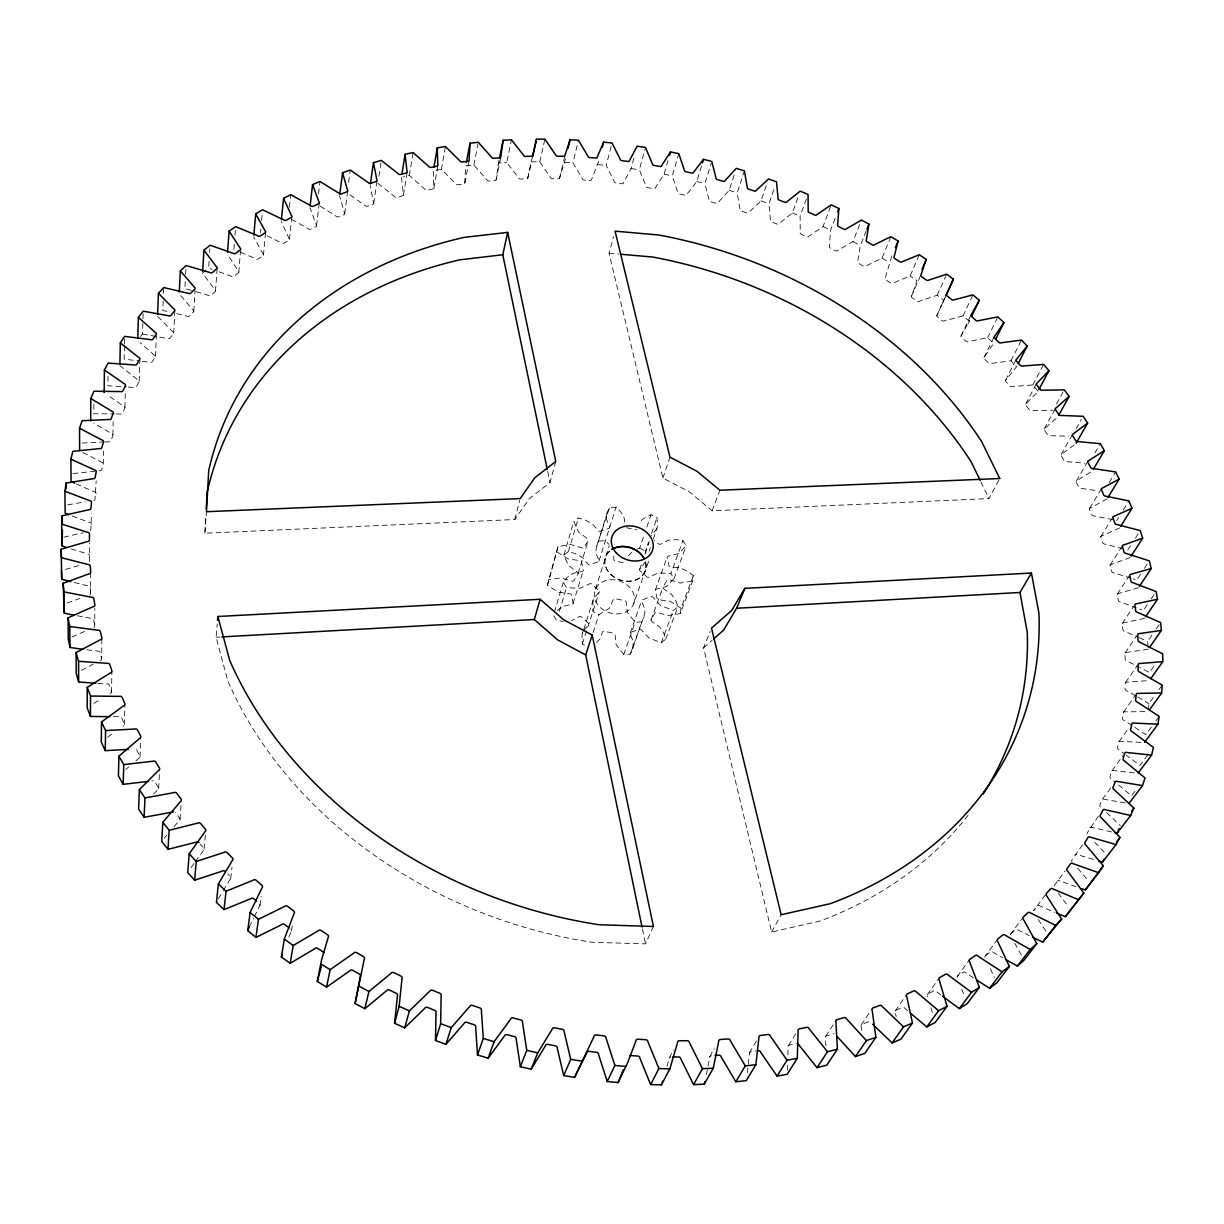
<?xml version="1.0" encoding="UTF-8"?>
<svg xmlns="http://www.w3.org/2000/svg" width="1224" height="1224" viewBox="0 0 1224 1224"><rect width="100%" height="100%" fill="white"/><g stroke="black" fill="none" stroke-linecap="round" stroke-linejoin="round"><path stroke-width="0.75" stroke-dasharray="5 3.75" d="M835.059 218.499L830.606 230.143L829.367 246.269A1.652 1.178 20.5 0 0 830.178 248.013L835.533 250.767A1.652 1.178 20.6 0 0 837.66 250.522L852.96 241.587L861.497 220.045M89.367 561.495L89.474 542.936M89.719 594.986A2.035 1.652 -0.2 0 0 90.622 593.487L90.698 573.949M90.499 530.849A2.004 1.607 0.7 0 0 90.851 530.068L91.479 513.346M93.881 404.364L93.835 413.743L114.444 413.926M93.927 627.484A2.05 1.683 -0.7 0 0 94.707 625.908L94.814 608.343M93.774 500.616A1.989 1.576 1.3 0 0 94.998 499.392L96.16 480.894M72.966 473.535L99.389 470.75A1.958 1.545 1.8 0 0 101.73 469.603L103.26 464.126L103.413 451.182M100.047 660.608A2.081 1.714 -1 0 0 101.653 658.573L101.867 639.647M108.003 376.303L107.88 385.744L126.424 386.937M112.929 434.78L113.144 421.744M111.506 692.172L111.874 671.639M787.567 1070.143L787.69 1064.467M787.889 1055.011L788.042 1047.438A2.142 1.882 37.7 0 1 789.312 1045.082L796.396 1043.552M124.435 345.872L124.144 359.137L140.592 361.095M124.481 343.975L124.603 338.283M124.955 407.378L125.292 392.399M124.328 724.715L124.894 704.489M139.184 381.245L139.766 362.411M140.576 336.478L142.489 334.014L142.917 320.688M142.978 318.791L143.147 313.084M155.494 356.475L156.305 335.667M140.056 756.891L140.76 738.776M163.19 300.905L162.777 310.452L169.968 312.013M163.496 293.27L163.741 287.533M173.747 333.127L174.848 310.345M185.237 281.443L184.87 288.512L193.958 291.052M185.62 274.375L186.094 265.531M158.646 788.47L159.686 768.856M555.773 461.494L549.989 482.577L529.273 498.719L514.784 519.527L204.898 533.22L205.907 514.661M193.79 311.279L195.029 290.348M209.075 261.14L208.615 268.224L212.18 269.311M209.641 252.297L209.87 248.747M215.531 290.991L217.107 268.102M180.02 819.254L181.244 801.689M1148.464 709.828L1148.908 703.601L1154.446 695.921M204.898 533.22L206.473 511.709M234.274 244.341L233.861 249.665L237.303 250.92M234.962 235.482L235.36 230.158M238.787 272.309L240.638 249.39M866.271 230.693L860.304 245.58L857.718 261.446A1.652 1.178 21.2 0 0 858.391 263.221L863.593 266.22A1.668 1.178 21.3 0 0 865.766 266.098L881.999 258.096L890.888 236.676M653.417 926.476L645.538 943.872L592.018 942.266A420.872 340.808 18.5 0 1 227.756 680.804L216.097 637.245L217.214 624.041M204.102 848.997L205.647 831.907M260.483 232.835L260.804 229.286M261.599 220.427L262.242 213.328M263.451 255.265L265.577 232.331M289.43 207.131L290.715 194.723M289.461 239.231L291.893 216.281M747.374 1072.805L749.363 1053.986A2.157 1.913 36.9 0 1 750.847 1051.722L756.325 1050.926M230.724 878.495L231.979 867.281M318.531 193.866L319.984 181.473M316.588 225.568L319.311 202.633M499.009 160.206L496.164 179.163A1.683 1.209 13.2 0 1 494.986 180.525L489.08 181.03A1.683 1.209 13 0 1 487.045 179.943L473.887 165.072L465.717 165.974L464.783 182.483A1.698 1.224 12.5 0 1 463.712 183.921L457.898 184.748A1.698 1.224 12.4 0 1 455.772 183.753L441.39 169.371L433.327 170.733L433.801 187.517A1.714 1.224 11.8 0 1 432.868 189.031L427.13 190.194A1.714 1.239 11.7 0 1 424.927 189.292L409.367 175.46L403.017 176.899M596.669 642.539L600.112 638.744L602.376 632.165A1.805 1.484 18.6 0 1 604.564 631.339L613.285 633.191A1.805 1.484 18.9 0 1 615.075 634.858L616.1 644.635L623.75 654.549L630.284 654.152L632.594 648.873L633.343 641.912L630.238 633.971A1.805 1.484 19.5 0 1 631.278 632.15L638.928 629.365A1.79 1.469 19.8 0 1 641.391 629.916L648.904 637.949L661.281 642.738L665.749 639.081L663.791 633.328L659.552 626.872L651.826 621.501A1.79 1.454 20.1 0 1 651.306 619.375L654.947 613.102A1.79 1.454 20.1 0 1 657.135 612.352L668.09 615.611L680.299 613.576L692.662 581.048L693.381 575.586L687.919 571.47L680.269 567.89L670.813 567.003A1.821 1.454 19.9 0 1 668.931 565.381L667.187 557.976A1.805 1.454 19.8 0 1 668.273 556.216L678.632 553.615L686.174 545.72L682.916 540.564L676.138 539.631L668.136 540.228L660.7 544.114A1.805 1.438 19.3 0 1 658.206 543.609L654.35 540.197M348.58 182.407L350.217 170.029M344.724 213.634L347.754 190.715M680.299 613.576L681.018 608.175L693.381 575.586M259.932 905.546L261.202 896.351M373.733 203.413L377.084 180.525M378.95 176.271L381.291 160.39M403.507 194.922L407.179 172.079M409.367 175.46L413.069 152.556M291.434 930.929L292.643 923.692M891.883 255.862L885.197 278.001A1.668 1.193 21.8 0 0 885.732 279.791L890.766 283.05A1.668 1.193 22 0 0 892.969 283.05L910.105 275.997L919.316 254.73M433.908 188.159L437.901 165.362M557.042 610.623L562.994 606.324L571.883 604.472A1.79 1.469 17.1 0 0 573.016 602.698L571.486 595.292A1.79 1.469 17 0 0 569.665 593.686L558.343 592.202L547.434 585.225L558.052 546.501L570.736 544.558L581.92 547.878A1.821 1.469 17 0 0 584.169 547.143L588.025 540.916A1.821 1.454 17 0 0 587.535 538.82L578.539 532.042L573.781 521.455L578.401 517.981L585.057 519.955L592.416 523.872L598.261 530.65A1.805 1.438 17.4 0 0 600.755 531.216L608.481 528.569A1.805 1.438 17.6 0 0 609.521 526.81L606.477 519.114L607.272 512.443L609.598 507.47L616.085 507.18C620.277 511.265 625.342 516.298 624.623 522.709M441.39 169.371L445.444 146.528M547.434 585.225L558.052 546.501M464.829 183.126L469.159 160.39M473.887 165.072L477.941 144.05M706.386 1074.611L709.614 1057.873A2.157 1.943 35.8 0 1 711.297 1055.715M496.164 179.79L500.83 157.131M565.503 158.875L559.689 177.618A1.668 1.193 14.5 0 1 558.282 178.811L552.315 178.689A1.668 1.193 14.4 0 1 550.448 177.434L539.799 161.782L531.507 161.798L527.835 177.541A1.683 1.193 13.8 0 1 526.534 178.826L520.598 179.025A1.683 1.209 13.7 0 1 518.639 177.832L506.721 162.547L511.479 139.842M653.387 538.912L657.502 526.244L656.982 517.737L651.03 514.753L642.891 518.945L639.54 522.541M527.774 178.168L532.838 154.958M497.923 165.439L498.474 163.006L506.721 162.547M539.799 161.782L544.894 139.154M632.594 648.873L644.834 613.622L644.681 608.496L641.697 601.504A1.836 1.499 19.5 0 1 642.738 599.653L650.541 596.868A1.836 1.484 19.7 0 1 653.065 597.434L660.746 605.574L673.384 610.455L677.928 606.783L675.908 600.953L671.563 594.42L663.668 588.958A1.821 1.469 20 0 1 663.133 586.816L666.82 580.467A1.821 1.469 20.1 0 1 669.038 579.717L680.223 583.052L692.662 581.048M557.088 551.932L568.242 559.016L579.778 560.561A1.836 1.484 17 0 1 581.645 562.198L583.236 569.696A1.836 1.484 17.1 0 1 582.088 571.486L573.016 573.322L566.957 577.652L563.315 582.287L566.513 587.627L579.885 588.3L589.555 583.848A1.836 1.499 17.6 0 1 592.095 584.368L598.582 590.213A1.836 1.499 17.9 0 1 599.01 592.385L593.625 598.597L581.966 635.072L582.303 643.992L588.316 647.052M592.997 600.158L592.829 611.48L598.98 614.586L609.322 608.404L613.27 599.576A1.836 1.499 18.6 0 1 615.504 598.75L624.408 600.647A1.836 1.499 18.9 0 1 626.244 602.346L627.315 612.23L635.149 622.282L641.82 621.899L644.161 616.575M559.582 178.23L564.922 155.723M598.781 161.14L591.62 179.362A1.668 1.193 15.2 0 1 590.106 180.464L584.139 180.035A1.668 1.193 15.1 0 1 582.379 178.689L573 162.746L578.447 140.209M607.272 512.443L596.088 548.735L596.149 553.554L598.934 560.179A1.775 1.423 17.6 0 1 597.909 561.938L590.305 564.57A1.775 1.423 17.3 0 1 587.872 564.019L582.15 557.333L574.959 553.477L568.426 551.55L563.897 555.008L568.517 565.457L577.315 572.144A1.775 1.438 17 0 1 577.789 574.224L573.995 580.39A1.79 1.454 16.9 0 1 571.792 581.125L560.822 577.866L548.383 579.839M633.879 158.233L631.064 168.56L623.521 182.758A1.652 1.178 15.9 0 1 621.914 183.768L615.947 183.019A1.668 1.178 15.8 0 1 614.295 181.611L606.217 165.424L612.015 142.994M514.784 519.527L519.756 500.325M998.845 480.191L988.961 498.581L712.139 510.806L689.586 492.002L662.903 478.048L609.062 253.246L613.576 236.676M668.013 160.497L664.066 174.19L655.299 187.792A1.652 1.178 16.6 0 1 653.601 188.68L647.664 187.639A1.652 1.178 16.4 0 1 646.119 186.17L639.341 169.815L645.033 149.19M666.988 1066.334L669.054 1059.02A2.157 1.958 34.2 0 1 670.951 1057.001M701.49 166.143L696.793 181.489L686.832 194.402A1.652 1.178 17.2 0 1 685.058 195.213L679.167 193.866A1.652 1.178 17.1 0 1 677.744 192.321L672.282 175.858L678.8 153.627M563.897 555.008L573.781 521.455M568.426 551.55L578.401 517.981M563.315 582.287L553.447 615.228L556.568 620.507L563.423 621.409M559.322 611.373L566.513 587.627M578.08 573.536L588.316 540.228M573.062 603.478L583.282 570.476M734.094 175.139L729.152 190.393L718.044 202.603A1.652 1.178 17.9 0 1 716.178 203.291L710.364 201.654A1.652 1.178 17.8 0 1 709.048 200.078L704.932 183.554L711.266 163.144M596.761 545.981L609.598 507.47M599.01 560.929L616.085 507.18M605.895 555.971L609.185 545.705M595.43 589.111L606.064 556.033M582.303 643.992L599.347 591.682M766.239 185.711L761.053 200.889L748.828 212.349A1.652 1.178 18.6 0 1 746.9 212.93L741.163 211.002A1.652 1.178 18.5 0 1 739.969 209.365L737.185 192.872L744.406 170.855M593.059 632.624L598.98 614.586M662.903 478.048L669.987 457.179M637.612 548.918L639.678 548.123L644.451 534.077M646.838 527.054L651.03 514.753M645.889 553.064L645.522 551.045L648.536 542.278M651.551 533.511L656.982 517.737M639.601 569.65L642.003 562.673M645.017 553.952L649.225 541.742M797.803 197.844L792.387 212.945L779.091 223.61A1.652 1.178 19.3 0 1 777.087 224.069L771.457 221.865A1.652 1.178 19.1 0 1 770.401 220.198L768.947 203.75L774.195 188.603M649.148 551.152L650.372 547.648M633.451 604.35A20.502 16.692 18.5 0 0 610.577 579.748A20.502 16.692 18.5 0 0 599.194 606.339A20.502 16.692 18.5 0 0 633.451 604.35L649.776 558.067M630.161 633.191L641.606 600.709M623.75 654.549L635.149 622.282M1038.029 391.175L1032.811 384.948L1012.019 386.57A1.714 1.239 25.3 0 1 1009.724 385.942L1005.853 381.567A1.714 1.224 25.2 0 1 1006.036 379.792L1016.578 366.695L1010.963 360.759L990.797 363.528A1.698 1.224 24.7 0 1 988.502 363.038L984.356 358.862A1.698 1.224 24.5 0 1 984.387 357.071L993.628 343.363L987.676 337.702L968.184 341.603A1.683 1.209 24 0 1 965.889 341.236L961.498 337.273A1.683 1.209 23.9 0 1 961.391 335.468L969.316 321.208L963.028 315.868L944.27 320.856A1.683 1.209 23.3 0 1 942.006 320.612L937.385 316.863A1.683 1.193 23.2 0 1 937.125 315.073L943.735 300.308L937.14 295.275L919.178 301.318A1.668 1.193 22.6 0 1 916.929 301.196L912.094 297.692A1.668 1.193 22.5 0 1 911.696 295.887L916.975 280.694L910.105 275.997M630.284 654.152L641.82 621.899M655.314 590.075L667.111 557.195M651.03 620.078L662.857 587.52M830.606 206.519L823.048 226.517L808.727 236.339A1.652 1.178 19.9 0 1 806.662 236.691L801.169 234.212A1.652 1.178 19.8 0 1 800.221 232.499L800.114 216.189L807.442 196.1M681.018 608.175L670.063 601.229L658.91 599.76A1.775 1.438 20 0 1 657.074 598.154L655.391 590.84A1.775 1.438 19.8 0 1 656.447 589.096L666.621 586.495L674.057 578.646L670.874 573.551L682.916 540.564M674.057 578.646L686.174 545.72M661.281 642.738L673.384 610.455M712.139 510.806L719.865 490.227M665.749 639.081L677.928 606.783M657.028 528.431L651.321 535.837M645.522 561.632L639.907 568.976A1.759 1.423 19.1 0 0 640.336 571.042L646.624 576.657A1.759 1.423 19.3 0 0 649.072 577.147L658.175 572.893L670.874 573.551M288.895 937.14L290.975 931.846A2.157 1.958 2.7 0 0 290.685 929.092M582.502 632.808L583.114 631.247M1110.719 787.981L1101.952 799.869L1099.856 805.178A1.958 1.545 35.2 0 0 1101.019 807.503M968.031 815.368A420.872 340.808 18.5 0 1 820.156 921.014L771.625 932.03L703.555 647.833L710.195 631.4M911.406 296.438L920.708 275.262M937.14 295.275L946.703 274.145M936.788 315.593L946.412 294.556M942.908 302.634L945.127 297.769M963.028 315.868L972.927 294.877M961.008 335.988L970.938 315.073M968.291 323.473L969.821 320.26M987.676 337.702L997.881 316.878M983.958 357.546L994.194 336.799M249.298 926.798L253.506 918.306M254.347 916.608L259.396 906.418A2.157 1.928 1.2 0 0 259.35 903.694M1098.494 816.041L1087.172 832.978A1.989 1.576 35.8 0 0 1087.034 833.804M1010.963 360.759L1021.489 340.073M1005.547 380.236L1016.088 359.642M669.237 1058.01L673.475 1049.886M1032.811 384.948L1043.644 364.431M1025.681 403.997L1036.514 383.54M1056.526 403.951L1064.237 389.859M1044.271 428.737L1055.394 408.449M771.625 932.03L781.142 914.726M709.706 1056.848L714.219 1048.739M1061.208 454.395L1072.591 434.275M1076.126 428.721L1081.404 419.404M1076.401 480.91L1088.044 460.958M1094.929 452.926L1100.33 443.685M749.363 1052.946L757.962 1038.38M1089.758 508.174L1101.646 488.391M1109.174 482.608L1115.63 471.928M218.331 898.737L222.248 892.265M223.227 890.644L230.097 879.322A2.142 1.913 0.1 0 0 230.296 876.629L227.695 873.997M1082.567 844.744L1071.887 859.921A2.004 1.607 36.3 0 0 1071.995 861.65M1100.774 536.663L1112.891 517.063M788.44 1045.541L797.482 1030.96M1116.732 520.582L1118.614 517.568M1123.311 510.01L1128.956 500.937M628.386 555.864L631.676 552.299M1110.107 565.151L1122.439 545.736M1127.763 550.081L1131.588 544.083M1135.428 538.101L1140.217 530.619M825.649 1036.407L836.16 1020.173M1117.344 594.084L1129.859 574.867M1140.539 574.194L1136.637 580.13L1133.133 578.845M1144.44 568.273L1149.305 560.852M1122.362 623.383L1134.005 605.926M861.329 1024.825L871.289 1009.999M1147.24 604.763L1143.277 610.623L1139.804 609.124M1151.203 598.888L1155.165 593.028M1125.116 652.912L1136.882 635.639M1148.158 647.664L1147.592 641.468L1151.937 635.179M1156.282 628.876L1160.627 622.588M895.264 1010.886L906.617 994.5M1125.529 682.533L1137.402 665.443M1153.895 666.284L1149.489 672.496L1139.728 667.401M1123.51 712.139L1135.489 695.217M927.287 994.76L939.007 978.267M1119.027 741.56L1127.778 729.382M1158.883 689.755L1162.203 685.149M957.229 976.584L969.27 959.968M191.02 867.587L194.356 862.996M195.473 861.466L203.276 850.741A2.142 1.882 -0.7 0 0 203.689 848.094L200.155 843.979M1112.035 770.646L1122.989 755.606M1151.34 727.025L1145.756 734.63L1133.317 726.352M1155.808 720.951L1159.143 716.377M984.968 957.474A2.081 1.714 38 0 1 985.442 955.776L996.642 940.537M1054.048 885.855L1065.14 870.998M1010.336 934.723A2.066 1.683 37.7 0 1 1010.764 933.958L1022.269 918.459M1147.837 754.902L1139.988 765.428L1126.417 755.284M1045.342 894.943L1033.653 910.595L1037.661 906.051A2.035 1.652 37.2 0 1 1040.324 906.112L1054.966 912.431M1134.923 791.377L1131.542 795.845L1117.038 783.666M164.2 838.134L166.678 835.273M174.099 826.659L179.041 820.921A2.142 1.867 -1.2 0 0 179.683 818.336L175.476 812.629M583.603 630.375L588.423 625.097A1.805 1.484 17.9 0 0 588.01 622.955L581.66 617.187A1.805 1.484 17.6 0 0 579.166 616.682L571.547 620.721M1036.391 393.179L1026.217 403.568A1.714 1.239 25.9 0 0 1025.88 405.328L1029.476 409.902A1.729 1.239 26 0 0 1031.771 410.637L1053.099 410.208M153.474 794.055L157.529 790.046A2.127 1.836 -1.5 0 0 158.386 787.552L154.698 781.677A2.127 1.836 -1.5 0 0 151.822 780.958M1010.764 933.958L1015.247 929.689A2.05 1.683 37.6 0 1 1017.955 929.919L1029.185 935.595M703.555 647.833L712.139 640.259M1056.082 418.608L1044.837 428.339A1.729 1.255 26.6 0 0 1044.363 430.068L1047.652 434.826A1.729 1.255 26.7 0 0 1049.932 435.698L1068.353 436.203M125.751 769.406L128.658 766.943M135.91 760.823L138.817 758.36A2.111 1.805 -1.5 0 0 139.873 755.973L136.721 749.975A2.111 1.805 -1.5 0 0 133.936 749.073M206.167 270.198L202.526 273.151L214.873 289.69A1.821 1.362 6.4 0 1 215.133 291.618L210.956 295.321A1.836 1.362 6.3 0 1 208.386 295.397L195.764 291.587M985.442 955.776L990.369 951.798A2.066 1.714 38 0 1 993.123 952.226L1002.563 957.719M1074.091 445.001L1061.82 454.043A1.744 1.27 27.3 0 0 1061.193 455.726L1064.161 460.652A1.744 1.27 27.4 0 0 1066.41 461.647L1085.183 463.223M107.559 737.231L113.725 732.778M1107.108 498.902L1090.446 507.899A1.775 1.3 28.6 0 0 1089.513 509.49L1091.793 514.677A1.775 1.316 28.7 0 0 1093.965 515.931L1113.243 519.71M1090.339 472.311L1077.059 480.588A1.759 1.285 27.9 0 0 1076.279 482.241L1078.895 487.29A1.759 1.285 28.1 0 0 1081.129 488.422L1098.448 490.839M93.82 703.433L100.322 699.424M1119.685 527.911L1101.906 535.867A1.79 1.331 29.3 0 0 1100.82 537.397L1102.717 542.706A1.79 1.331 29.4 0 0 1104.844 544.083L1124.259 548.995M81.442 670.308L93.269 664.142M1130.196 557.547L1111.331 564.417A1.805 1.346 30 0 0 1110.091 565.886L1111.606 571.287A1.805 1.346 30.1 0 0 1113.672 572.786L1131.374 578.294M71.971 636.985L85.955 630.865M67.198 602.988L79.759 598.475M1138.519 587.719L1118.644 593.441A1.821 1.362 30.6 0 0 1117.267 594.818L1118.369 600.296A1.836 1.362 30.7 0 0 1120.358 601.917L1136.27 607.823M65.407 569.42L81.84 564.677M63.847 537.168L83.156 532.761M1144.578 618.319L1123.77 622.817A1.851 1.392 31.3 0 0 1122.24 624.102L1122.913 629.641A1.851 1.392 31.4 0 0 1124.825 631.37L1137.708 636.954M67.718 504.793L85.297 501.871M1148.296 649.21L1126.6 652.423A1.867 1.408 31.9 0 0 1124.917 653.616L1125.162 659.17A1.867 1.408 32.1 0 0 1126.983 661.021L1138.136 666.606M82.161 443.042L102.923 442.032M1146.199 680.758L1127.074 682.151A1.882 1.438 32.6 0 0 1125.269 683.237L1125.055 688.791A1.882 1.438 32.7 0 0 1126.769 690.749L1136.178 696.119M216.097 637.245L219.907 637.031M599.072 541.039L605.421 540.733L608.909 544.359M104.79 441.971L108.508 441.818A1.943 1.515 2.4 0 0 110.91 440.824L112.899 435.56A1.943 1.515 2.6 0 0 111.583 433.663L93.758 423.045M1144.853 711.634L1125.131 711.848A1.897 1.454 33.2 0 0 1123.188 712.812L1122.53 718.35A1.913 1.469 33.4 0 0 1124.122 720.416L1131.787 725.373M113.373 716.667L118.942 716.667A2.096 1.775 -1.4 0 1 121.62 717.708L124.236 723.797A2.096 1.775 -1.5 0 1 122.981 726.092M116.295 413.957L119.983 414.033A1.928 1.484 3.1 0 0 122.446 413.192L124.863 408.143A1.928 1.484 3.2 0 0 123.731 406.215L107.008 394.832M564.677 162.333L573 162.746M1140.952 742.402L1120.725 741.361A1.928 1.484 33.9 0 0 1118.644 742.218L1117.512 747.696A1.928 1.484 34 0 0 1118.966 749.853L1124.933 754.198M97.675 683.375L106.855 683.941A2.081 1.744 -1.2 0 1 109.426 685.134L111.491 691.269A2.096 1.744 -1.3 0 1 110.053 693.427M128.245 387.075L133.707 387.488A1.913 1.469 3.7 0 0 136.216 386.799L139.031 381.995A1.897 1.454 3.8 0 0 138.067 380.037L119.875 365.67M609.062 253.246L618.518 254.072M597.909 164.597L606.217 165.424M1134.418 772.895L1113.764 770.569A1.943 1.515 34.5 0 0 1111.576 771.288L1109.969 776.689A1.943 1.515 34.6 0 0 1111.285 778.938L1115.6 782.488M86.843 649.776L97.691 651.107A2.066 1.714 -0.9 0 1 100.123 652.423L101.653 658.573M142.382 361.325L149.542 362.258A1.882 1.438 4.3 0 0 152.082 361.738L155.28 357.194A1.882 1.438 4.4 0 0 154.499 355.22L140.117 342.582M142.489 334.014L167.351 338.467A1.867 1.408 5 0 0 169.906 338.084L173.471 333.815A1.867 1.408 5.1 0 0 172.859 331.857L157.529 316.205M631.064 168.56L639.341 169.815M1125.223 802.944L1104.262 799.303A1.958 1.545 35.1 0 0 1101.952 799.869M77.28 615.764L91.418 618.365A2.05 1.683 -0.6 0 1 93.728 619.803L94.707 625.908M664.066 174.19L672.282 175.858M626.504 527.743L635.195 529.625A1.805 1.438 18.4 0 0 636.908 529.457M1111.576 831.953L1092.16 827.393A1.989 1.561 35.6 0 0 1089.743 827.806M176.791 313.665L187.012 316.159A1.851 1.392 5.6 0 0 189.582 315.93L193.469 311.936A1.851 1.392 5.7 0 0 193.025 309.993L179.178 293.852M74.266 582.517L88.021 585.898A2.035 1.652 -0.2 0 1 90.178 587.443L90.622 593.487M696.793 181.489L704.932 183.554M1093.43 859.432L1077.457 854.673A2.004 1.591 36.2 0 0 1074.963 854.933M729.152 190.393L737.185 192.872M71.221 548.888L87.439 553.891A2.02 1.622 0.3 0 1 89.428 555.543M219.142 271.835L231.336 276.242A1.805 1.346 7 0 0 233.891 276.287L238.359 272.906A1.805 1.346 7.1 0 0 238.252 270.994L227.404 254.148M761.053 200.889L768.947 203.75M1076.141 886.773L1060.168 880.959A2.02 1.622 36.7 0 0 1057.582 881.066M72.277 516.023L89.597 522.526A2.004 1.591 0.8 0 1 91.433 524.255M792.387 212.945L800.114 216.189M240.654 252.328L255.724 258.708A1.79 1.331 7.6 0 0 258.249 258.907L262.976 255.831A1.79 1.316 7.8 0 0 263.038 253.949L253.689 236.875M1139.314 637.658L1147.592 641.468M76.194 483.847L94.416 491.941A1.974 1.561 1.4 0 1 96.069 493.731M823.048 226.517L830.606 230.143M267 235.804L281.413 242.857A1.775 1.3 8.3 0 0 283.907 243.178L288.864 240.424A1.775 1.3 8.4 0 0 289.078 238.588L281.245 221.376M639.678 548.123L645.522 551.045M82.895 452.513L101.776 462.274A1.958 1.53 2 0 1 103.26 464.126M852.96 241.587L860.304 245.58M291.496 219.326L308.28 228.704A1.759 1.285 9 0 0 310.728 229.148L315.884 226.7A1.759 1.285 9.1 0 0 316.266 224.925L309.932 207.652M1137.739 697.007L1148.908 703.601M881.999 258.096L889.129 262.441M320.29 206.198L336.187 216.266A1.744 1.27 9.7 0 0 338.589 216.832L343.929 214.705A1.744 1.27 9.8 0 0 344.449 212.976L339.614 195.718M973.585 977.945L965.92 972.835A2.081 1.744 38.3 0 0 963.15 972.239L957.795 975.88A2.096 1.744 38.3 0 0 957.168 977.532M377.91 183.34L394.633 196.544A1.714 1.239 11 0 0 396.913 197.339L402.543 195.871A1.714 1.239 11.1 0 0 403.339 194.264L401.441 177.266M350.049 194.83L365.027 205.54A1.729 1.255 10.3 0 0 367.368 206.229L372.861 204.423A1.729 1.255 10.5 0 0 373.519 202.756L370.153 185.589M940.904 994.974L936.467 991.608A2.096 1.775 38.5 0 0 933.683 990.828L927.914 994.087A2.096 1.775 38.5 0 0 927.532 996.673M907.703 1010.794L904.873 1008.362A2.111 1.805 38.5 0 0 902.119 1007.383L895.968 1010.259A2.111 1.805 38.5 0 0 895.356 1012.814L896.182 1016.517M1106.542 812.583L1120.404 825.68M1094.715 842.173L1105.654 853.755M1077.625 868.168L1087.447 879.719M1058.102 892.939L1068.338 906.647M1038.258 919.53L1046.566 932.306M1014.727 943.199L1022.178 956.51M980.929 481.965L988.961 498.581M990.369 968.719L994.439 977.349M961.743 989.13L964.497 996.244M930.867 1007.597L933.086 1014.88M547.663 471.378L549.989 482.577M642.447 928.955L645.538 943.872M861.788 1030.501L861.252 1026.737A2.127 1.836 38.4 0 1 862.094 1024.243L868.581 1021.795A2.127 1.836 38.5 0 1 870.601 1022.116M825.879 1045.893L825.42 1038.319A2.142 1.867 38.2 0 1 826.475 1035.886L833.284 1033.882A2.142 1.851 38.2 0 1 834.324 1033.867M613.744 556.078L613.821 559.444A1.759 1.423 18.1 0 0 615.58 561.066L624.102 562.887A1.759 1.423 18.4 0 0 625.77 562.703M645.767 562.78A21.099 16.998 18.5 0 1 619.482 579.809A21.099 16.998 18.5 0 1 610.638 550.142M645.599 562.795A20.93 16.845 18.5 0 1 619.528 579.671A20.93 16.845 18.5 0 1 610.761 550.264"/><path stroke-width="1.5" d="M996.015 338.558L1003.925 322.57L997.881 316.878L978.206 320.749A1.714 1.209 23.9 0 1 975.895 320.367L971.443 316.389A1.714 1.209 23.8 0 1 971.321 314.568L979.292 300.262L972.927 294.877L953.986 299.849A1.698 1.209 23.2 0 1 951.691 299.589L947.009 295.825A1.698 1.209 23.1 0 1 946.749 294.02L953.374 279.21L946.703 274.145L928.557 280.158A1.698 1.193 22.6 0 1 926.293 280.036L921.412 276.517A1.683 1.193 22.5 0 1 920.999 274.712L926.277 259.473L919.316 254.73L902.042 261.768A1.683 1.193 21.9 0 1 899.808 261.768L894.713 258.478A1.683 1.193 21.8 0 1 894.163 256.688L898.095 241.067L890.888 236.676L874.502 244.678A1.683 1.193 21.2 0 1 872.314 244.8L867.051 241.771A1.683 1.178 21.1 0 1 866.363 239.996L868.933 224.069L861.497 220.045L846.059 228.98A1.668 1.178 20.6 0 1 843.917 229.209L838.501 226.44A1.668 1.178 20.5 0 1 837.675 224.68L838.884 208.508L831.234 204.852L816.806 214.674A1.668 1.178 19.9 0 1 814.71 215.026L809.156 212.517A1.668 1.178 19.8 0 1 808.192 210.803L808.054 194.432L800.221 191.143L786.833 201.807A1.668 1.178 19.2 0 1 784.798 202.281L779.122 200.048A1.668 1.178 19.1 0 1 778.036 198.365L776.521 181.871L768.534 178.964L756.233 190.439A1.668 1.178 18.6 0 1 754.275 191.02L748.476 189.077A1.668 1.178 18.5 0 1 747.267 187.425L744.406 170.855L736.297 168.361L725.098 180.586A1.668 1.178 17.9 0 1 723.216 181.274L717.341 179.622A1.668 1.178 17.8 0 1 716.009 178.016L711.802 161.446L703.571 159.334L693.549 172.278A1.668 1.178 17.2 0 1 691.744 173.074L685.792 171.712A1.668 1.178 17.1 0 1 684.354 170.167L678.8 153.627L670.492 151.944L661.664 165.546A1.668 1.178 16.6 0 1 659.95 166.449L653.953 165.393A1.668 1.178 16.5 0 1 652.392 163.909L645.507 147.477L637.138 146.191L629.549 160.436A1.683 1.178 15.9 0 1 627.927 161.43L621.899 160.665A1.683 1.178 15.8 0 1 620.216 159.258L612.015 142.994L603.631 142.137L597.297 156.947A1.683 1.193 15.2 0 1 595.782 158.034L589.739 157.59A1.683 1.193 15.1 0 1 587.964 156.244L578.447 140.209L570.047 139.781L565.029 155.111A1.683 1.193 14.6 0 1 563.606 156.305L557.578 156.167A1.698 1.193 14.5 0 1 555.696 154.897L544.894 139.154L536.525 139.169L532.838 154.958A1.698 1.209 13.9 0 1 531.522 156.228L525.524 156.412A1.698 1.209 13.8 0 1 523.551 155.219L511.479 139.842L503.141 140.286L500.83 156.488A1.698 1.209 13.2 0 1 499.637 157.865L493.67 158.355A1.714 1.209 13.1 0 1 491.604 157.253L478.278 142.29L470.031 143.193L469.113 159.732A1.714 1.224 12.6 0 1 468.042 161.185L462.152 162.012A1.714 1.224 12.5 0 1 459.994 161.002L445.444 146.528L437.289 147.859L437.794 164.72A1.729 1.239 11.9 0 1 436.861 166.235L431.062 167.382A1.729 1.239 11.8 0 1 428.828 166.479L413.069 152.556L405.067 154.346L407.011 171.421A1.744 1.255 11.2 0 1 406.2 173.028L400.523 174.481A1.744 1.255 11.1 0 1 398.213 173.686L381.291 160.39L373.442 162.624L376.87 179.867A1.744 1.255 10.6 0 1 376.196 181.535L370.642 183.325A1.759 1.27 10.4 0 1 368.271 182.636L350.217 170.029L342.567 172.722L347.478 190.057A1.759 1.27 9.9 0 1 346.958 191.785L341.557 193.897A1.775 1.285 9.8 0 1 339.14 193.331L319.984 181.473L312.564 184.625L318.974 201.975A1.775 1.285 9.2 0 1 318.607 203.765L313.39 206.213A1.79 1.3 9.1 0 1 310.911 205.754L290.715 194.723L283.57 198.334L291.496 215.638A1.79 1.316 8.6 0 1 291.281 217.474L286.278 220.228A1.805 1.316 8.4 0 1 283.754 219.907L262.563 209.778L255.709 213.833L265.164 230.999A1.805 1.331 7.9 0 1 265.103 232.881L260.329 235.957A1.821 1.331 7.8 0 1 257.759 235.773L235.635 226.624L229.118 231.107L240.103 248.059A1.836 1.346 7.2 0 1 240.195 249.987L235.681 253.368A1.836 1.346 7.1 0 1 233.095 253.307L210.1 245.213L203.949 250.14L216.449 266.786A1.851 1.377 6.6 0 1 216.725 268.729L212.486 272.432A1.851 1.377 6.5 0 1 209.885 272.508L186.094 265.531L180.341 270.871L194.356 287.135A1.867 1.392 5.9 0 1 194.8 289.094L190.868 293.102A1.867 1.392 5.8 0 1 188.267 293.332L163.741 287.533L158.431 293.301L173.946 309.06A1.882 1.408 5.3 0 1 174.558 311.034L170.962 315.333A1.897 1.423 5.2 0 1 168.376 315.7L143.208 311.171L138.373 317.337L155.371 332.515A1.913 1.438 4.7 0 1 156.167 334.489L152.924 339.063A1.913 1.438 4.5 0 1 150.353 339.584L124.634 336.386L120.319 342.934L138.74 357.439A1.928 1.469 4 0 1 139.72 359.397L136.859 364.232A1.928 1.469 3.9 0 1 134.319 364.905L108.171 363.1L104.407 370.015L124.221 383.724A1.943 1.484 3.4 0 1 125.384 385.667L122.935 390.747A1.943 1.499 3.3 0 1 120.426 391.573L93.957 391.236L90.775 398.488L111.935 411.31A1.974 1.515 2.8 0 1 113.266 413.222L111.246 418.516A1.974 1.53 2.7 0 1 108.814 419.511L82.13 420.689L79.56 428.247L102.005 440.074A1.989 1.545 2.2 0 1 103.505 441.941L101.944 447.448A1.989 1.545 2.1 0 1 99.588 448.611L72.813 451.335L70.9 459.184L94.539 469.909A2.004 1.576 1.7 0 1 96.222 471.73L95.135 477.421A2.004 1.576 1.6 0 1 92.856 478.737L66.142 483.082L64.903 491.176L89.673 500.692A2.02 1.607 1.1 0 1 91.525 502.437L90.928 508.297A2.035 1.607 1 0 1 88.755 509.765L62.24 515.763L61.705 524.071L87.485 532.287A2.05 1.637 0.6 0 1 89.505 533.939L89.428 539.937A2.05 1.637 0.5 0 1 87.363 541.559L61.2 549.224L61.399 557.7L88.082 564.509A2.066 1.668 0.2 0 1 90.255 566.085L90.714 572.174A2.066 1.668 0.1 0 1 88.771 573.934L63.113 583.312L64.061 591.911L91.509 597.22A2.081 1.698 -0.2 0 1 93.85 598.689L94.845 604.84A2.081 1.698 -0.3 0 1 93.055 606.752L68.054 617.829L69.783 626.504L97.859 630.222A2.096 1.729 -0.6 0 1 100.337 631.569L101.883 637.75A2.096 1.729 -0.6 0 1 100.246 639.815L76.087 652.591L78.581 661.297L107.161 663.332A2.111 1.759 -0.8 0 1 109.762 664.556L111.858 670.737A2.111 1.759 -0.9 0 1 110.405 672.909L87.241 687.368L87.195 707.809L90.438 716.423L109.655 716.667M90.683 420.964L90.775 398.488M90.438 716.423L90.515 696.058L87.241 687.368M797.451 1043.598A2.142 1.882 37.8 0 1 799.012 1045.066L817.02 1067.68L826.781 1065.14L837.4 1049.182L835.946 1022.101A2.173 1.882 37.7 0 1 837.002 1019.638L843.887 1017.634A2.157 1.882 37.7 0 1 846.61 1018.98L866.408 1040.568L875.864 1037.371L872.222 1010.458A2.157 1.851 38 0 1 873.049 1007.933L879.628 1005.47A2.157 1.851 38 0 1 882.397 1006.633L903.511 1026.86L912.477 1023.034L906.724 996.443A2.142 1.821 38.1 0 1 907.336 993.873L913.548 990.981A2.142 1.821 38.1 0 1 916.348 991.96L938.594 1010.718L947.039 1006.327L939.267 980.21A2.127 1.79 38 0 1 939.649 977.594L945.479 974.304A2.127 1.79 38 0 1 948.294 975.1L971.504 992.327L979.384 987.401L969.668 961.88A2.111 1.759 37.9 0 1 969.836 959.264L975.253 955.607A2.111 1.759 37.9 0 1 978.053 956.204L1002.074 971.856L1009.341 966.424L997.82 941.639A2.096 1.729 37.6 0 1 997.759 939.022L1002.747 935.029A2.096 1.729 37.6 0 1 1005.531 935.442L1030.164 949.472L1036.804 943.582L1023.585 919.652A2.081 1.698 37.3 0 1 1023.325 917.051L1027.839 912.752A2.081 1.698 37.2 0 1 1030.577 912.997L1055.685 925.359L1061.652 919.071L1046.872 896.106A2.066 1.668 36.9 0 1 1046.413 893.52L1050.452 888.945A2.066 1.668 36.8 0 1 1053.145 889.006L1078.543 899.716L1083.837 893.076L1067.619 871.151A2.05 1.637 36.5 0 1 1066.961 868.612L1070.526 863.792A2.05 1.637 36.4 0 1 1073.142 863.685L1098.662 872.727L1103.283 865.781L1085.78 844.973A2.035 1.607 36 0 1 1084.923 842.495L1087.998 837.476A2.035 1.607 35.9 0 1 1090.538 837.201L1116.043 844.575L1119.96 837.384L1101.309 817.77A2.004 1.576 35.5 0 1 1100.284 815.352L1102.87 810.15A2.004 1.576 35.4 0 1 1105.303 809.737L1130.655 815.475L1133.883 808.069L1114.192 789.709A1.989 1.545 34.9 0 1 1113.014 787.353L1115.11 782.029A1.989 1.545 34.8 0 1 1117.436 781.447L1142.497 785.594L1145.037 778.005L1124.458 760.946A1.974 1.53 34.3 0 1 1123.127 758.681L1124.734 753.234A1.974 1.515 34.2 0 1 1126.952 752.515L1151.585 755.101L1153.436 747.39L1132.124 731.661A1.958 1.499 33.7 0 1 1130.639 729.489L1131.756 723.965A1.943 1.499 33.6 0 1 1133.852 723.109L1157.965 724.164L1159.143 716.377L1137.203 702.025A1.928 1.469 33.1 0 1 1135.597 699.944L1136.239 694.375A1.928 1.469 33 0 1 1138.213 693.396L1161.683 692.968L1162.203 685.149L1139.774 672.16A1.913 1.438 32.5 0 1 1138.045 670.186L1138.228 664.586A1.913 1.438 32.4 0 1 1140.049 663.5L1162.8 661.664L1162.678 653.83L1139.865 642.233A1.897 1.423 31.9 0 1 1138.029 640.366L1137.754 634.782A1.882 1.423 31.7 0 1 1139.452 633.588L1161.377 630.391L1160.627 622.588L1137.57 612.383A1.867 1.392 31.2 0 1 1135.627 610.638L1134.923 605.069A1.867 1.392 31.1 0 1 1136.469 603.784L1157.491 599.286L1156.144 591.559L1132.934 582.731A1.851 1.377 30.6 0 1 1130.915 581.109L1129.783 575.601A1.851 1.377 30.4 0 1 1131.175 574.209L1151.233 568.502L1149.305 560.852L1126.065 553.416A1.836 1.346 29.9 0 1 1123.969 551.902L1122.423 546.47A1.836 1.346 29.8 0 1 1123.678 545.001L1142.696 538.132L1140.217 530.619L1117.038 524.53A1.821 1.331 29.2 0 1 1114.88 523.153L1112.937 517.813A1.821 1.331 29.1 0 1 1114.024 516.268L1131.971 508.297L1128.956 500.937L1105.93 496.194A1.805 1.316 28.6 0 1 1103.727 494.94L1101.401 489.707A1.79 1.316 28.5 0 1 1102.35 488.116L1119.149 479.119L1115.63 471.928L1092.848 468.517A1.79 1.3 27.9 0 1 1090.599 467.384L1087.922 462.289A1.775 1.3 27.8 0 1 1088.702 460.637L1104.339 450.677L1100.33 443.685L1077.885 441.573A1.775 1.285 27.3 0 1 1075.605 440.563L1072.576 435.622A1.759 1.27 27.1 0 1 1073.219 433.923L1087.631 423.076L1083.164 416.298L1061.131 415.456A1.759 1.27 26.6 0 1 1058.821 414.569L1055.486 409.795A1.759 1.255 26.5 0 1 1055.96 408.051L1069.133 396.377L1064.237 389.859L1042.695 390.242A1.744 1.255 25.9 0 1 1040.369 389.492L1036.728 384.887A1.744 1.255 25.8 0 1 1037.049 383.112L1048.953 370.688L1043.644 364.431L1022.652 366.007A1.729 1.239 25.3 0 1 1020.326 365.379L1016.394 360.973A1.729 1.239 25.1 0 1 1016.578 359.183L1027.181 346.055L1021.489 340.073L1001.125 342.812A1.714 1.224 24.6 0 1 998.799 342.322L994.607 338.115A1.714 1.224 24.5 0 1 994.638 336.309L1003.925 322.57M104.147 392.629L104.407 370.015M90.515 696.058L119.416 696.349A2.127 1.79 -1 0 1 122.14 697.42L124.787 703.555A2.127 1.79 -1 0 1 123.517 705.865L101.515 721.961L101.286 742.096L105.279 750.618L128.352 749.425M105.279 750.618L105.57 730.56L101.515 721.961M119.906 363.773L120.319 342.934M105.57 730.56L134.625 729.06A2.142 1.821 -1.1 0 1 137.455 729.978L140.653 736.022A2.142 1.821 -1.1 0 1 139.582 738.439L118.912 756.141L118.422 775.955L123.196 784.324L148.104 781.417M123.196 784.324L123.746 764.602L118.912 756.141M137.776 338.268L138.373 317.337M157.605 314.293L158.431 293.301M123.746 764.602L152.77 761.252A2.157 1.851 -1 0 1 155.678 761.986L159.426 767.922A2.157 1.851 -1 0 1 158.554 770.432L139.368 789.664L138.603 809.141L144.111 817.311L172.523 812.078A2.127 1.851 -1.3 0 1 173.579 811.787M837.4 1049.182L827.516 1051.737L809.202 1028.864A2.173 1.897 37.3 0 0 806.539 1027.334L799.379 1028.879A2.173 1.913 37.2 0 0 798.094 1031.251L797.298 1058.332L787.047 1060.198L770.37 1036.177A2.173 1.928 36.5 0 0 767.815 1034.479L760.41 1035.519A2.173 1.928 36.3 0 0 758.911 1037.799L755.835 1064.727L745.278 1065.874L730.391 1040.828A2.188 1.943 35.4 0 0 727.928 1038.962L720.339 1039.497A2.188 1.958 35.2 0 0 718.626 1041.67L713.255 1068.246L704.244 1084.189L693.595 1084.617L702.454 1068.674L689.495 1042.741A2.188 1.974 33.9 0 0 687.169 1040.721L679.442 1040.737A2.188 1.974 33.6 0 0 677.515 1042.787L669.849 1068.858L661.434 1084.846L650.617 1084.556L658.894 1068.552L647.97 1041.884A2.188 1.989 32 0 0 645.782 1039.711L637.979 1039.207A2.188 1.989 31.5 0 0 635.868 1041.104L627.698 1062.677L618.105 1082.567L607.226 1081.542L598.612 1054.614A2.157 1.989 29.9 0 0 596.624 1052.334L588.897 1051.324A2.157 1.989 29.3 0 0 586.633 1053.053L574.576 1077.365L563.698 1075.59L557.287 1048.264A2.157 1.989 26.7 0 0 555.482 1045.862L547.771 1044.347A2.157 2.004 26 0 0 545.353 1045.908L531.155 1069.225L520.353 1066.731L516.207 1039.176A2.157 2.004 22.9 0 0 514.585 1036.682L506.966 1034.662A2.157 2.004 22.2 0 0 504.41 1036.04L488.162 1058.194L477.513 1054.996L475.677 1027.41A2.157 2.004 18.8 0 0 474.254 1024.825L466.772 1022.3A2.157 2.004 18 0 0 464.08 1023.509L445.918 1044.363L435.499 1040.476L435.974 1013.028A2.157 2.004 14.6 0 0 434.78 1010.366L427.482 1007.383A2.157 2.004 13.9 0 0 424.682 1008.392L404.7 1027.823L394.587 1023.279L397.387 996.137A2.157 2.004 10.8 0 0 396.423 993.429L389.37 989.986A2.157 1.989 10.1 0 0 386.478 990.797L364.828 1008.698L355.098 1003.527L360.193 976.874A2.157 1.989 7.5 0 0 359.443 974.136L352.68 970.265A2.157 1.989 7 0 0 349.727 970.877L326.578 987.141L317.291 981.373L321.591 959.708L328.139 937.599A2.188 1.989 5.4 0 0 327.604 934.815L321.086 930.485A2.188 1.989 4.9 0 0 318.041 930.898L293.194 945.525L290.195 963.303L281.413 957.015L284.289 939.16L293.959 913.762A2.188 1.974 3.3 0 0 293.668 910.977L287.533 906.296A2.188 1.974 3 0 0 284.458 906.51L258.448 919.316L255.938 937.4L281.612 924.671A2.157 1.958 2.4 0 1 284.641 924.457L289.185 927.93M394.587 1023.279L399.146 1006.266L401.962 978.863A2.188 2.02 11.2 0 0 400.967 976.125L393.807 972.636A2.188 2.02 10.5 0 0 390.869 973.447L368.944 991.486L364.828 1008.698M144.111 817.311L144.968 797.926L139.368 789.664M179.27 292.077L180.341 270.871M206.213 509.092L207.131 492.385A420.872 340.808 18.5 0 1 459.78 259.825L502.789 254.745L507.654 232.392L464.171 237.38A426.243 342.858 18.5 0 0 208.707 470.613L206.473 511.709L520.215 498.581L534.842 477.681L555.773 461.494L507.654 232.392M144.968 797.926L173.777 792.678A2.157 1.867 -0.8 0 1 176.761 793.244L181.03 799.012A2.173 1.882 -0.7 0 1 180.387 801.613L162.838 822.299L161.736 841.439L167.963 849.349L195.978 842.234A2.142 1.882 -0.8 0 1 198.977 842.602M202.633 271.376L203.949 250.14M167.963 849.349L169.172 830.285L162.838 822.299M65.821 547.22L62.011 545.797L62.439 530.283M227.542 252.373L229.118 231.107M169.172 830.285L197.569 823.155A2.173 1.897 -0.3 0 1 200.614 823.538L205.387 829.092A2.173 1.913 -0.2 0 1 204.974 831.754L189.2 853.801L187.716 872.605L194.662 880.209L222.08 871.197A2.142 1.913 -0.1 0 1 225.109 871.381M194.662 880.209L196.238 861.466L189.2 853.801M217.535 620.277L217.857 616.498L540.136 599.286L563.698 619.788L592.217 635.027L653.417 926.476L599.194 924.763A426.243 342.858 18.5 0 1 229.714 660.409L217.857 616.498M253.858 235.1L255.709 213.833M281.428 219.601L283.57 198.334M196.238 861.466L224.053 852.424A2.173 1.928 0.4 0 1 227.128 852.608L232.376 857.917A2.173 1.928 0.6 0 1 232.193 860.64L218.346 883.927L216.434 902.409L224.038 909.631L250.675 898.737A2.157 1.928 0.9 0 1 253.72 898.722L256.535 901.201M224.038 909.631L226.058 891.225L218.346 883.927M310.131 205.877L312.564 184.625M339.844 193.958L342.567 172.722M355.098 1003.527L364.216 959.356A2.188 2.004 8 0 0 363.452 956.587L356.597 952.654A2.188 2.004 7.4 0 0 353.583 953.282L330.113 969.653L326.578 987.141M255.938 937.4L247.738 930.623L250.109 912.461L261.921 888.043A2.188 1.958 1.7 0 0 261.875 885.289L256.153 880.27A2.188 1.943 1.5 0 0 253.062 880.27L226.058 891.225M370.413 183.83L373.442 162.624M401.992 173.732L405.067 154.346M433.939 167.214L437.289 147.859M466.375 162.471L470.031 143.193M499.56 157.774L503.141 140.286M317.291 981.373L321.407 966.348M532.669 156.58L536.525 139.169M567.982 148.456L570.047 139.781M602.3 147.324L603.631 142.137M704.244 1084.189L704.963 1081.526M404.7 1027.823L409.413 1010.871L429.655 991.272A2.188 2.02 14.1 0 1 432.485 990.262L439.89 993.291A2.188 2.02 14.8 0 1 441.114 995.969L440.655 1023.708L435.499 1040.476M642.049 927.088L585.684 654.917L557.547 639.831L534.307 619.528L540.136 599.286M669.497 155.356L670.492 151.944M702.53 162.746L703.571 159.334M281.413 957.015L282.239 954.368M445.918 1044.363L451.228 1027.64L469.633 1006.602A2.188 2.02 18 0 1 472.357 1005.394L479.946 1007.949A2.188 2.02 18.8 0 1 481.384 1010.565L483.296 1038.426L477.513 1054.996M585.684 654.917L592.217 635.027M488.162 1058.194L494.113 1041.685L510.53 1019.332A2.188 2.02 22 0 1 513.131 1017.924L520.858 1019.99A2.188 2.02 22.7 0 1 522.51 1022.514L526.764 1050.345L520.353 1066.731M661.434 1084.846L662.842 1080.945M623.245 1069.883L618.105 1082.567M837.614 211.844L838.884 208.508M866.944 229.026L868.933 224.069M531.155 1069.225L537.734 1052.885L552.085 1029.353A2.188 2.02 25.7 0 1 554.533 1027.777L562.336 1029.323A2.188 2.02 26.3 0 1 564.172 1031.755L570.721 1059.372L563.698 1075.59M247.738 930.623L249.298 926.798M713.577 639.005L723.583 630.176L736.619 608.267L744.865 588.346L1031.419 573.046L1038.947 613.209A426.243 342.858 18.5 0 1 830.285 903.694L781.142 914.726L711.511 628.126L731.738 610.394L744.865 588.346M895.341 247.646L898.095 241.067M921.978 269.265L926.277 259.473M1114.636 832.595L1117.191 833.039L1119.119 828.633M574.576 1077.365L593.961 1036.636A2.188 2.004 28.9 0 1 596.241 1034.892L604.075 1035.917A2.188 2.004 29.4 0 1 606.094 1038.212L614.876 1065.446L607.226 1081.542M945.953 295.443L953.374 279.21M971.626 316.373L979.292 300.262M1018.2 363.528L1027.181 346.055M1038.87 389.599L1048.953 370.688M1098.754 861.023L1102.64 861.941L1104.201 859.08M1058.791 415.135L1069.133 396.377M1076.126 443.21L1087.631 423.076M983.086 794.146A420.872 340.808 18.5 0 0 1027.273 632.38L1019.975 592.477L1031.419 573.046M1093.46 469.113L1104.339 450.677M715.046 1055.44L718.794 1055.165A2.157 1.928 36 0 1 721.211 1057.016L735.838 1081.786L745.278 1065.874M755.835 1064.727L746.258 1080.639L735.838 1081.786M1108.041 497.388L1119.149 479.119M1120.633 526.397L1131.971 508.297M758.146 1050.666A2.142 1.913 37.1 0 1 760.685 1052.365L777.072 1076.11L787.047 1060.198M797.298 1058.332L787.2 1074.259L777.072 1076.11M1131.144 556.048L1142.696 538.132M817.02 1067.68L827.516 1051.737M1139.498 586.25L1151.233 568.502M1081.45 888.716L1085.367 889.879L1103.283 865.781M1145.572 616.85L1157.491 599.286M837.216 1036.621L855.438 1056.572L866.408 1040.568M875.864 1037.371L864.771 1053.39L855.438 1056.572M1149.397 647.649L1161.377 630.391M872.666 1024.259L892.097 1042.94L903.511 1026.86M1150.682 678.739L1162.8 661.664M912.477 1023.034L900.956 1039.145L892.097 1042.94M1149.474 709.843L1161.683 692.968M910.534 1013.243L926.782 1026.905L938.594 1010.718M947.039 1006.327L935.136 1022.545L926.782 1026.905M1144.562 742.371L1157.965 724.164M942.388 996.091L959.341 1008.637L971.504 992.327M1138.121 773.078L1151.585 755.101M979.384 987.401L967.128 1003.741L959.341 1008.637M1129.018 803.357L1142.497 785.594M976.645 979.98L989.589 988.304L1002.074 971.856M1009.341 966.424L996.78 982.918L989.589 988.304M1131.634 811.007L1133.883 808.069M1117.191 833.039L1130.655 815.475M1005.715 959.555L1017.404 966.073L1030.164 949.472M1036.804 943.582L1023.983 960.243L1017.404 966.073M1116.609 841.73L1119.96 837.384M1102.64 861.941L1116.043 844.575M1032.398 937.217L1042.695 942.143L1055.685 925.359M1061.652 919.071L1042.695 942.143M1085.367 889.879L1098.662 872.727M1056.587 913.135L1065.37 916.684L1078.543 899.716M1083.837 893.076L1065.37 916.684M290.195 963.303L314.69 948.784A2.157 1.974 4.4 0 1 317.704 948.371L324.13 952.639M221.804 636.924L534.307 619.528M736.619 608.267L1019.975 592.477M702.454 1068.674L713.255 1068.246M672.848 1057.001L678.57 1056.97A2.157 1.958 34.5 0 1 680.865 1058.974L693.595 1084.617M658.894 1068.552L669.849 1068.858M95.839 683.267L78.657 681.967L76.209 673.322L76.087 652.591M630.054 1055.547L637.75 1056.037A2.157 1.974 32.5 0 1 639.907 1058.179L650.617 1084.556M620.415 254.225L652.56 257.009A420.872 340.808 18.5 0 1 971.305 462.045L980.133 480.313M614.876 1065.446L625.908 1066.502M83.232 649.332L69.982 647.465L68.284 638.851L68.054 617.829M570.721 1059.372L581.767 1061.162M73.746 615.121L64.337 613.148L63.113 583.312M526.764 1050.345L537.734 1052.885M70.839 581.675L61.705 579.197L61.506 570.782M483.296 1038.426L494.113 1041.685M440.655 1023.708L451.228 1027.64M68.804 514.738L65.163 513.116L64.903 491.176M399.146 1006.266L409.413 1010.871M74.526 483.113L71.069 481.323L70.9 459.184M359.06 986.253L368.944 991.486M320.688 963.824L330.113 969.653M284.289 939.16L293.194 945.525M250.109 912.461L258.448 919.316M502.789 254.745L547.281 469.511M61.705 524.071L62.011 545.797M61.2 549.224L61.705 579.197M64.061 591.911L64.337 613.148M62.24 515.763L62.332 523.015M66.142 483.082L66.203 488.575M69.783 626.504L69.982 647.465M78.581 661.297L78.657 681.967M79.56 428.247L79.621 450.57M611.954 549.255A21.099 16.998 18.5 0 1 644.053 558.328M612.061 549.377A20.93 16.845 18.5 0 1 643.901 558.374M999.733 478.523L719.865 490.227L697.007 471.271L669.987 457.179L615.075 231.152L659.063 235.039A426.243 342.858 18.5 0 1 981.77 441.772L999.733 478.523M616.483 553.156A21.374 17.09 18.5 0 0 652.132 551.29A21.374 17.09 18.5 0 0 628.187 525.922A21.374 17.09 18.5 0 0 616.483 553.156"/></g></svg>
